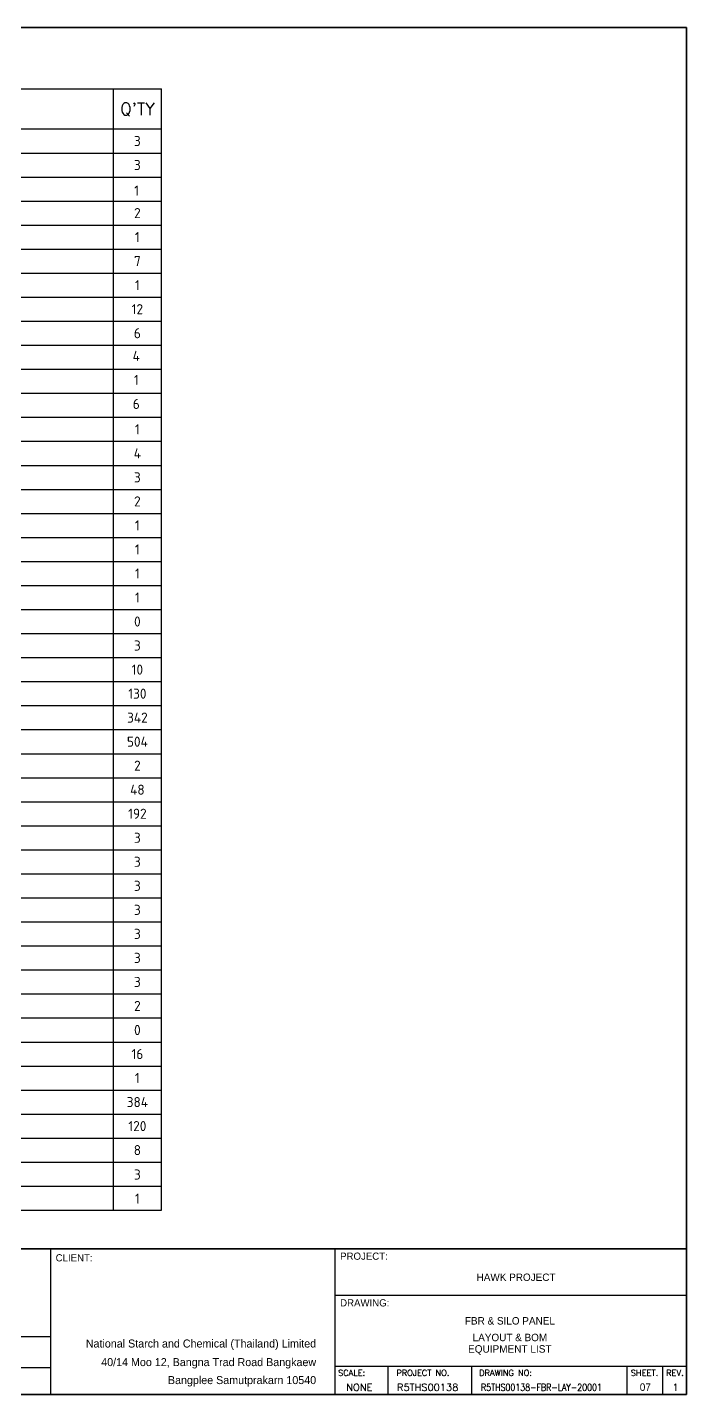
# Model space of a CAD drawing. Header units: inches. Extents: x 564911 to 603980, y 458630 to 507164.
# Drawn here: x 602350 to 603980, y 497172 to 500552 of the extents above; entities that cross this region are included whole.
import ezdxf
from ezdxf.enums import TextEntityAlignment as Align

# ---------------------------------------------------------------- set-up
doc = ezdxf.new("R2010")
doc.units = ezdxf.units.IN
doc.header["$MEASUREMENT"] = 0
for name, color, linetype in [('ANN-SMTEXT', 2, 'Continuous'), ('ASHADE', 7, 'Continuous'), ('GT_1', 9, 'Continuous'), ('HELPPOINT', 7, 'Continuous'), ('MEMBER', 7, 'Continuous'), ('TITLE_BOX', 7, 'Continuous')]:
    doc.layers.add(name, color=color, linetype=linetype)
doc.styles.add('HTX11', font='O8111901')
doc.styles.add('ISO3098B', font='ISO3098B.shx')
doc.styles.add('ROMANS', font='romans.shx', dxfattribs={"width": 0.85, "height": 25})
doc.styles.add('T1', font='browa.ttf', dxfattribs={"height": 1000})

# ---------------------------------------------------------------- blocks, each defined once
blk = doc.blocks.new('TPA')
at = {"color": 4}
for p, q in [((566459.5, 502010.1), (566459.5, 501946.4)), ((566647.2, 502010.1), (566647.2, 501946.4))]:
    blk.add_line(p, q, dxfattribs=at)
at = {"color": 4, "ltscale": 0.5}
for p, q in [((566996.2, 502010.1), (566996.2, 501946.4)), ((566996.2, 502010.1), (566996.2, 501946.4)), ((567077.1, 502010.1), (567077.1, 501946.4)), ((567077.1, 502010.1), (567077.1, 501946.4))]:
    blk.add_line(p, q, dxfattribs=at)
at = {"layer": 'GT_1', "color": 4}
for p, q in [((566341, 501946.4), (566341, 502273.8)), ((566341, 501946.4), (566341, 502273.8)), ((566341, 502010.1), (567131, 502010.1))]:
    blk.add_line(p, q, dxfattribs=at)
at = {"layer": 'GT_1', "color": 4, "flags": 128}
for points in [[(565702.1, 501946.4), (565702.1, 502273.8)], [(566341, 501946.4), (566341, 502273.8)], [(565702.1, 502076.3), (564807.7, 502076.3)], [(565702.1, 502006.4), (564807.7, 502006.4)]]:
    blk.add_lwpolyline(points, dxfattribs=at)
at = {"layer": 'HELPPOINT', "color": 4, "lineweight": 35}
for p, q in [((562706.8, 505019.3), (567131, 505019.3)), ((562706.8, 505019.3), (567131, 505019.3)), ((567131, 505019.3), (567131, 501946.4)), ((567131, 505019.3), (567131, 501946.4)), ((567131, 501946.4), (562706.8, 501946.4)), ((567131, 501946.4), (562706.8, 501946.4))]:
    blk.add_line(p, q, dxfattribs=at)
at = {"layer": 'HELPPOINT', "color": 4}
for p, q in [((566341, 502169.7), (567131, 502169.7)), ((566341, 502169.7), (567131, 502169.7)), ((566341, 502010.1), (567131, 502010.1))]:
    blk.add_line(p, q, dxfattribs=at)
at = {"layer": 'MEMBER', "color": 4, "lineweight": 35}
blk.add_line((562706.8, 502273.8), (567131, 502273.8), dxfattribs=at)
blk.add_line((562706.8, 502273.8), (567131, 502273.8), dxfattribs=at)
at = {"layer": 'MEMBER', "color": 4}
for p, q in [((566341, 502169.7), (567131, 502169.7)), ((566341, 502169.7), (567131, 502169.7)), ((566341, 502010.1), (567131, 502010.1)), ((566341, 502010.1), (567131, 502010.1))]:
    blk.add_line(p, q, dxfattribs=at)
at = {"color": 4, "ltscale": 100, "style": 'HTX11'}
for s, p in [('HAWK PROJECT', (566747.6, 502210.2)), ('FBR & SILO PANEL', (566733.8, 502112.3)), ('LAYOUT & BOM', (566733.8, 502074.9))]:
    blk.add_text(s, height=16.696, dxfattribs=at).set_placement(p, align=Align.MIDDLE_CENTER)
at = {"style": 'HTX11'}
for tag, p in [('A', (566704.3, 502037.1)), ('B', (567038.2, 501963.3))]:
    blk.add_attdef(tag, text='', height=16.8, dxfattribs=at).set_placement(p, align=Align.MIDDLE_CENTER)
at = {"layer": 'GT_1', "color": 4, "style": 'HTX11'}
for s, p in [('CLIENT:', (565712.8, 502245.8)), ('PROJECT:', (566352.2, 502249.5)), ('DRAWING:', (566352.2, 502144.6))]:
    blk.add_text(s, height=16.19, dxfattribs=at).set_placement(p)
at = {"layer": 'MEMBER', "color": 4, "ltscale": 0.8, "style": 'ROMANS'}
for s, height, p in [('SCALE:', 13.49, (566347.7, 501988.5)), ('PROJECT NO.', 13.495, (566478.7, 501988.5)), ('DRAWING NO:', 13.495, (566664.7, 501988.5)), ('SHEET.', 13.64, (567005.3, 501988.5)), ('REV.', 13.64, (567084.8, 501988.5)), ('NONE', 16.17, (566365.9, 501954.7)), ('R5THS00138', 16.17, (566480, 501954.7))]:
    blk.add_text(s, height=height, dxfattribs=at).set_placement(p)
at = {"layer": 'MEMBER', "color": 4, "ltscale": 0.8, "style": 'ROMANS', "width": 0.8}
blk.add_text('R5THS00138-FBR-LAY-20001', height=16.175, dxfattribs=at).set_placement((566668.8, 501954.7))
at = {"layer": 'MEMBER', "color": 4, "ltscale": 0.8, "style": 'ROMANS'}
blk.add_text('1', height=16.2, dxfattribs=at).set_placement((567105.9, 501954.7), align=Align.CENTER)
at = {"layer": 'TITLE_BOX', "color": 7, "linetype": 'ByBlock', "style": 'T1'}
for s, p in [('National Starch and Chemical (Thailand) Limited', (566298.3, 502052.3)), ('40/14 Moo 12, Bangna Trad Road Bangkaew', (566298.3, 502010.5)), ('Bangplee Samutprakarn 10540', (566298.3, 501970.1))]:
    blk.add_text(s, height=18, dxfattribs=at).set_placement(p, align=Align.RIGHT)

msp = doc.modelspace()

# ---------------------------------------------------------------- linework, layer by layer
at = {"color": 4}
for p, q in [((600411.88785, 500400.17765), (602681.33199, 500400.17765)), ((602562.53199, 497628.17765), (602562.53199, 500400.17765)), ((602681.33199, 497628.17765), (602681.33199, 500400.17765)), ((600411.88785, 500301.17765), (602681.33199, 500301.17765)), ((600411.88785, 500241.77765), (602681.33199, 500241.77765)), ((600411.88785, 500182.37765), (602681.33199, 500182.37765)), ((600411.88785, 500122.97765), (602681.33199, 500122.97765)), ((600411.88785, 500063.57765), (602681.33199, 500063.57765)), ((600411.88785, 500004.17765), (602681.33199, 500004.17765)), ((600411.88785, 499944.77765), (602681.33199, 499944.77765)), ((600411.88785, 499885.37765), (602681.33199, 499885.37765)), ((600411.88785, 499825.97765), (602681.33199, 499825.97765)), ((600411.88785, 499766.57765), (602681.33199, 499766.57765)), ((600411.88785, 499707.17765), (602681.33199, 499707.17765)), ((600411.88785, 499647.77765), (602681.33199, 499647.77765)), ((600411.88785, 499588.37765), (602681.33199, 499588.37765)), ((600411.88785, 499528.97765), (602681.33199, 499528.97765)), ((600411.88785, 499469.57765), (602681.33199, 499469.57765)), ((600411.88785, 499410.17765), (602681.33199, 499410.17765)), ((600411.88785, 499350.77765), (602681.33199, 499350.77765)), ((600411.88785, 499291.37765), (602681.33199, 499291.37765)), ((600411.88785, 499231.97765), (602681.33199, 499231.97765)), ((600411.88785, 499172.57765), (602681.33199, 499172.57765)), ((600411.88785, 499113.17765), (602681.33199, 499113.17765)), ((600411.88785, 499053.77765), (602681.33199, 499053.77765)), ((600411.88785, 498994.37765), (602681.33199, 498994.37765)), ((600411.88785, 498934.97765), (602681.33199, 498934.97765)), ((600411.88785, 498875.57765), (602681.33199, 498875.57765)), ((600411.88785, 498816.17765), (602681.33199, 498816.17765)), ((600411.88785, 498756.77765), (602681.33199, 498756.77765)), ((600411.88785, 498697.37765), (602681.33199, 498697.37765)), ((600411.88785, 498637.97765), (602681.33199, 498637.97765)), ((600411.88785, 498578.57765), (602681.33199, 498578.57765)), ((600411.88785, 498519.17765), (602681.33199, 498519.17765)), ((600411.88785, 498459.77765), (602681.33199, 498459.77765)), ((600411.88785, 498400.37765), (602681.33199, 498400.37765)), ((600411.88785, 498340.97765), (602681.33199, 498340.97765)), ((600411.88785, 498281.57765), (602681.33199, 498281.57765)), ((600411.88785, 498222.17765), (602681.33199, 498222.17765)), ((600411.88785, 498162.77765), (602681.33199, 498162.77765)), ((600411.88785, 498103.37765), (602681.33199, 498103.37765)), ((600411.88785, 498043.97765), (602681.33199, 498043.97765)), ((600411.88785, 497984.57765), (602681.33199, 497984.57765)), ((600411.88785, 497925.17765), (602681.33199, 497925.17765)), ((600411.88785, 497865.77765), (602681.33199, 497865.77765)), ((600411.88785, 497806.37765), (602681.33199, 497806.37765)), ((600411.88785, 497746.97765), (602681.33199, 497746.97765)), ((600411.88785, 497687.57765), (602681.33199, 497687.57765)), ((600411.88785, 497628.17765), (602681.33199, 497628.17765))]:
    msp.add_line(p, q, dxfattribs=at)

# ---------------------------------------------------------------- block references
ref = msp.add_blockref('TPA', (-19864.1982, -54968.8329), dxfattribs=dict(xscale=1.099999999998545, yscale=1.099999999998545, zscale=1.1))
ref.add_attrib('SHT', '07', dxfattribs={"height": 18.526821, "style": 'HTX11'}).set_placement((603877.79549, 497190.74386), align=Align.MIDDLE_CENTER)
ref.add_attrib('B', 'EQUIPMENT LIST', dxfattribs={"height": 18.5268206, "style": 'HTX11'}).set_placement((603542.64671, 497285.21827), align=Align.MIDDLE_CENTER)

# ---------------------------------------------------------------- texts
at = {"color": 0, "style": 'ISO3098B'}
for s, p in [('3', (602621.93199, 497716.28405)), ('1', (602621.93199, 497656.88405))]:
    msp.add_text(s, height=25, dxfattribs=at).set_placement(p, align=Align.MIDDLE_CENTER)
at = {"layer": 'ANN-SMTEXT', "color": 3, "style": 'ROMANS'}
msp.add_text("Q'TY", height=30, dxfattribs=at).set_placement((602621.93199, 500350.67765), align=Align.MIDDLE_CENTER)
at = {"layer": 'ASHADE', "color": 0, "style": 'ISO3098B'}
for s, p in [('3', (602621.93199, 500271.47765)), ('3', (602621.93199, 500212.07765)), ('1', (602619.94957, 500148.87356)), ('2', (602621.93199, 500093.27765)), ('1', (602621.93199, 500033.87765)), ('7', (602621.93199, 499974.47765)), ('1', (602621.93199, 499915.07765)), ('12', (602621.93199, 499855.67765)), ('6', (602621.93199, 499796.27765)), ('4', (602619.27102, 499740.27058)), ('1', (602619.27102, 499680.87058)), ('6', (602619.27102, 499621.47058)), ('1', (602621.93199, 499558.67765)), ('4', (602621.93199, 499499.27765)), ('3', (602621.93199, 499439.87765)), ('1', (602621.93199, 499321.07765)), ('1', (602621.93199, 499261.67765)), ('1', (602621.93199, 499202.27765)), ('1', (602621.93199, 499142.87765)), ('0', (602621.93199, 499083.47765)), ('3', (602621.93199, 499024.07765)), ('3', (602621.93199, 498548.87765)), ('3', (602621.93199, 498489.47765)), ('3', (602621.93199, 498430.07765)), ('3', (602621.93199, 498370.67765)), ('3', (602621.93199, 498311.27765)), ('3', (602621.93199, 498251.87765)), ('3', (602621.93199, 498192.47765)), ('2', (602621.93199, 498133.07765)), ('0', (602621.93199, 498073.67765)), ('16', (602621.93199, 498014.27765)), ('1', (602621.93199, 497954.87765)), ('8', (602621.93199, 497776.67765))]:
    msp.add_text(s, height=25, dxfattribs=at).set_placement(p, align=Align.MIDDLE_CENTER)
at = {"layer": 'ASHADE', "color": 1, "style": 'ISO3098B'}
for s, p in [('2', (602621.93199, 499380.47765)), ('10', (602621.93199, 498964.67765)), ('2', (602621.93199, 498727.07765))]:
    msp.add_text(s, height=25, dxfattribs=at).set_placement(p, align=Align.MIDDLE_CENTER)
at = {"layer": 'ASHADE', "color": 43, "style": 'ISO3098B'}
msp.add_text('130', height=25, dxfattribs=at).set_placement((602621.93199, 498905.27765), align=Align.MIDDLE_CENTER)
at = {"layer": 'ASHADE', "color": 107, "style": 'ISO3098B'}
msp.add_text('342', height=25, dxfattribs=at).set_placement((602621.93199, 498845.87765), align=Align.MIDDLE_CENTER)
at = {"layer": 'ASHADE', "color": 4, "style": 'ISO3098B'}
msp.add_text('504', height=25, dxfattribs=at).set_placement((602621.93199, 498786.47765), align=Align.MIDDLE_CENTER)
at = {"layer": 'ASHADE', "color": 2, "style": 'ISO3098B'}
for s, p in [('48', (602621.93199, 498667.67765)), ('120', (602621.93199, 497836.07765))]:
    msp.add_text(s, height=25, dxfattribs=at).set_placement(p, align=Align.MIDDLE_CENTER)
at = {"layer": 'ASHADE', "color": 103, "style": 'ISO3098B'}
msp.add_text('192', height=25, dxfattribs=at).set_placement((602621.93199, 498608.27765), align=Align.MIDDLE_CENTER)
at = {"layer": 'ASHADE', "color": 3, "style": 'ISO3098B'}
msp.add_text('384', height=25, dxfattribs=at).set_placement((602621.93199, 497895.47765), align=Align.MIDDLE_CENTER)

doc.saveas('drawing.dxf')
